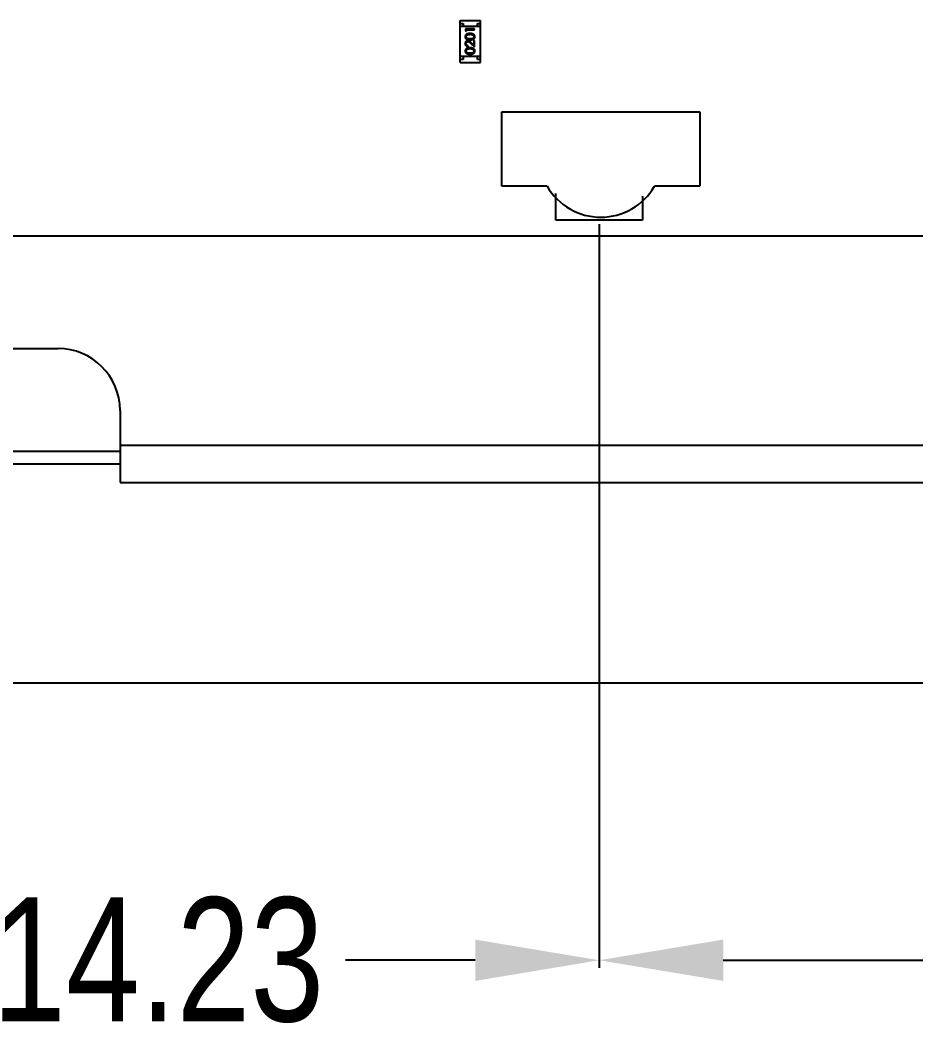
# Model space of a CAD drawing. Header units: inches. Extents: x -13 to 240, y -18 to 126.
# Drawn here: x 178.72 to 193.16, y 11.46 to 27.94 of the extents above; entities that cross this region are included whole.
import ezdxf

# ---------------------------------------------------------------- set-up
doc = ezdxf.new("R2010")
doc.units = ezdxf.units.IN
doc.header["$LTSCALE"] = 1.21
doc.header["$MEASUREMENT"] = 0
doc.header["$PDMODE"] = 3
doc.header["$PDSIZE"] = 0.3125
doc.layers.get('0').update_dxf_attribs({"linetype": 'CONTINUOUS'})
doc.layers.get('Defpoints').update_dxf_attribs({"linetype": 'CONTINUOUS'})
doc.layers.add('DIM', color=3, linetype='CONTINUOUS')
doc.styles.get("Standard").update_dxf_attribs({"font": 'txt', "width": 0.8})
doc.dimstyles.get("Standard").update_dxf_attribs({"dimtxt": 0.15625, "dimasz": 0.1875, "dimexe": 0.125, "dimexo": 0.0625, "dimgap": 0.09, "dimtad": 0, "dimtih": 1, "dimtoh": 1, "dimzin": 4, "dimdsep": 46, "dimtxsty": 'Standard', "dimblk": '_FILLED', "dimblk1": '_FILLED', "dimblk2": '_FILLED', "dimcen": 0.09, "dimazin": 1, "dimtp": 0.01, "dimtm": 0.01, "dimtfac": 1, "dimtofl": 0, "dimtmove": 0, "dimatfit": 3, "dimldrblk": '_FILLED', "dimfxl": 1, "dimtolj": 1, "dimtzin": 4, "dimarcsym": 0})

# ---------------------------------------------------------------- blocks, each defined once
blk = doc.blocks.new('_FILLED')
at = {"color": 0, "linetype": 'ByBlock'}
blk.add_solid([(0, 0), (-1, 0.1667), (-1, -0.1667)], dxfattribs=at)
blk = doc.blocks.new('*D60')
at = {"layer": 'Defpoints', "color": 0}
for p in [(188.056, 24.716), (208.056, 24.716), (188.056, 12.773)]:
    blk.add_point(p, dxfattribs=at)
at = {"layer": 'DIM', "color": 0, "lineweight": -2}
for p, q in [((188.056, 24.654), (188.056, 12.648)), ((208.056, 24.654), (208.056, 12.648)), ((190.056, 12.773), (195.166, 12.773)), ((206.056, 12.773), (200.946, 12.773))]:
    blk.add_line(p, q, dxfattribs=at)
at = {"layer": 'DIM', "color": 0, "lineweight": -2, "xscale": 2, "yscale": 2, "zscale": 2, "rotation": 180}
blk.add_blockref('_FILLED', (188.056, 12.773), dxfattribs=at)
at = {"layer": 'DIM', "color": 0, "lineweight": -2, "xscale": 2, "yscale": 2, "zscale": 2}
blk.add_blockref('_FILLED', (208.056, 12.773), dxfattribs=at)
at = {"layer": 'DIM', "color": 0, "insert": (198.056, 12.773), "char_height": 2, "attachment_point": 5}
blk.add_mtext('\\A1;20.00', dxfattribs=at)
blk = doc.blocks.new('*D61')
at = {"layer": 'Defpoints', "color": 0}
for p in [(173.826, 27.467), (188.056, 24.464), (173.826, 12.773)]:
    blk.add_point(p, dxfattribs=at)
at = {"layer": 'DIM', "color": 0, "lineweight": -2}
for p, q in [((173.826, 27.404), (173.826, 12.648)), ((188.056, 24.401), (188.056, 12.648)), ((175.826, 12.773), (177.918, 12.773)), ((186.056, 12.773), (183.964, 12.773))]:
    blk.add_line(p, q, dxfattribs=at)
at = {"layer": 'DIM', "color": 0, "lineweight": -2, "xscale": 2, "yscale": 2, "zscale": 2, "rotation": 180}
blk.add_blockref('_FILLED', (173.826, 12.773), dxfattribs=at)
at = {"layer": 'DIM', "color": 0, "lineweight": -2, "xscale": 2, "yscale": 2, "zscale": 2}
blk.add_blockref('_FILLED', (188.056, 12.773), dxfattribs=at)
at = {"layer": 'DIM', "color": 0, "insert": (180.941, 12.773), "char_height": 2, "attachment_point": 5}
blk.add_mtext('\\A1;14.23', dxfattribs=at)

msp = doc.modelspace()

# ---------------------------------------------------------------- linework, layer by layer
at = {"color": 7, "linetype": 'Continuous'}
for p, q in [((185.812, 27.261), (185.812, 27.941)), ((185.812, 27.941), (186.142, 27.941)), ((185.812, 27.891), (185.862, 27.891)), ((185.862, 27.891), (185.862, 27.841)), ((186.092, 27.841), (186.092, 27.891)), ((186.092, 27.891), (186.142, 27.891)), ((186.142, 27.261), (186.142, 27.941)), ((186.142, 27.841), (185.812, 27.841)), ((185.896, 27.803), (185.896, 27.775)), ((186.046, 27.803), (185.896, 27.803)), ((185.896, 27.775), (185.912, 27.767)), ((185.912, 27.767), (185.912, 27.79)), ((185.912, 27.79), (186.046, 27.79)), ((185.971, 27.717), (186.009, 27.711)), ((186.046, 27.79), (186.046, 27.803)), ((185.943, 27.518), (185.943, 27.532)), ((185.984, 27.571), (186.046, 27.513)), ((186.031, 27.545), (185.991, 27.582)), ((186.031, 27.615), (186.031, 27.545)), ((186.046, 27.615), (186.031, 27.615)), ((186.046, 27.513), (186.046, 27.615)), ((186.142, 27.361), (185.812, 27.361)), ((185.862, 27.361), (185.862, 27.311)), ((185.971, 27.486), (186.009, 27.48)), ((186.092, 27.311), (186.092, 27.361)), ((185.862, 27.311), (185.812, 27.311)), ((185.812, 27.261), (186.142, 27.261)), ((186.142, 27.311), (186.092, 27.311)), ((186.486, 25.266), (186.486, 26.466)), ((186.486, 26.466), (189.677, 26.466)), ((189.677, 26.466), (189.677, 25.266)), ((187.215, 25.266), (186.486, 25.266)), ((189.677, 25.266), (188.947, 25.266)), ((187.356, 24.716), (187.356, 25.148)), ((188.756, 25.106), (188.756, 24.716)), ((188.756, 24.716), (187.356, 24.716)), ((171.827, 24.466), (193.607, 24.463)), ((178.027, 22.646), (179.327, 22.646)), ((180.327, 21.646), (180.327, 20.486)), ((180.327, 20.986), (175.997, 20.986)), ((180.327, 21.086), (208.077, 21.086)), ((180.327, 20.777), (176.479, 20.777)), ((180.327, 20.486), (208.077, 20.486)), ((222.577, 17.246), (173.577, 17.246))]:
    msp.add_line(p, q, dxfattribs=at)
for centre, start, end in [((188.081, 25.766), 210, 330), ((179.327, 21.646), 0, 90)]:
    msp.add_arc(centre, 1, start, end, dxfattribs=at)
for points, knots in [([(185.971, 27.73), (185.969, 27.73), (185.965, 27.73), (185.958, 27.73), (185.952, 27.729), (185.946, 27.728), (185.941, 27.727), (185.935, 27.726), (185.931, 27.725), (185.926, 27.723), (185.922, 27.721), (185.918, 27.72), (185.915, 27.717), (185.911, 27.715), (185.908, 27.713), (185.906, 27.71), (185.903, 27.707), (185.901, 27.705), (185.899, 27.702), (185.897, 27.699), (185.896, 27.695), (185.895, 27.692), (185.894, 27.689), (185.893, 27.685), (185.893, 27.682), (185.893, 27.679), (185.893, 27.678)], [0, 0, 0, 0, 0.065278, 0.127205, 0.186168, 0.241675, 0.294115, 0.343609, 0.390387, 0.434463, 0.476646, 0.517002, 0.555936, 0.593716, 0.630057, 0.665601, 0.700745, 0.734917, 0.768681, 0.802087, 0.834849, 0.867433, 0.900138, 0.932806, 0.966212, 1, 1, 1, 1]), ([(185.908, 27.679), (185.908, 27.68), (185.908, 27.684), (185.909, 27.688), (185.912, 27.693), (185.914, 27.697), (185.916, 27.7), (185.918, 27.702), (185.92, 27.704), (185.923, 27.706), (185.926, 27.707), (185.929, 27.709), (185.932, 27.71), (185.935, 27.712), (185.939, 27.713), (185.943, 27.714), (185.947, 27.715), (185.951, 27.715), (185.956, 27.716), (185.961, 27.716), (185.966, 27.716), (185.97, 27.717), (185.971, 27.717)], [0, 0, 0, 0, 0.059689, 0.119507, 0.181075, 0.246162, 0.279894, 0.314468, 0.350403, 0.387474, 0.426147, 0.466624, 0.508745, 0.553328, 0.600058, 0.649177, 0.700552, 0.754894, 0.811825, 0.871514, 0.934319, 1, 1, 1, 1]), ([(186.05, 27.678), (186.05, 27.679), (186.05, 27.682), (186.05, 27.685), (186.049, 27.689), (186.048, 27.692), (186.047, 27.695), (186.045, 27.699), (186.044, 27.702), (186.042, 27.705), (186.039, 27.708), (186.037, 27.71), (186.034, 27.713), (186.031, 27.715), (186.028, 27.718), (186.024, 27.72), (186.02, 27.722), (186.016, 27.723), (186.012, 27.725), (186.007, 27.726), (186.002, 27.727), (185.997, 27.728), (185.991, 27.729), (185.985, 27.73), (185.978, 27.73), (185.974, 27.73), (185.971, 27.73)], [0, 0, 0, 0, 0.033824, 0.067298, 0.10028, 0.133019, 0.165736, 0.198792, 0.232372, 0.266409, 0.301016, 0.336196, 0.371972, 0.408574, 0.446394, 0.485225, 0.525372, 0.567224, 0.611081, 0.65775, 0.70702, 0.759235, 0.814484, 0.873227, 0.934937, 1, 1, 1, 1]), ([(186.009, 27.711), (186.01, 27.71), (186.012, 27.71), (186.015, 27.708), (186.018, 27.707), (186.02, 27.705), (186.023, 27.704), (186.025, 27.702), (186.027, 27.7), (186.029, 27.697), (186.031, 27.693), (186.033, 27.689), (186.035, 27.684), (186.035, 27.68), (186.035, 27.679)], [0, 0, 0, 0, 0.075949, 0.148549, 0.218996, 0.286119, 0.351826, 0.416074, 0.478265, 0.540325, 0.660405, 0.774606, 0.887187, 1, 1, 1, 1]), ([(185.893, 27.678), (185.893, 27.677), (185.893, 27.675), (185.893, 27.671), (185.894, 27.668), (185.895, 27.665), (185.896, 27.661), (185.897, 27.658), (185.899, 27.655), (185.901, 27.652), (185.903, 27.649), (185.906, 27.647), (185.908, 27.644), (185.911, 27.642), (185.914, 27.64), (185.918, 27.638), (185.922, 27.636), (185.926, 27.634), (185.93, 27.633), (185.935, 27.632), (185.94, 27.63), (185.945, 27.63), (185.951, 27.629), (185.958, 27.628), (185.964, 27.628), (185.969, 27.628), (185.971, 27.628)], [0, 0, 0, 0, 0.033742, 0.066533, 0.099153, 0.13154, 0.164087, 0.196563, 0.229707, 0.263315, 0.297504, 0.331686, 0.366482, 0.4021, 0.438958, 0.476748, 0.515985, 0.556589, 0.599519, 0.645765, 0.695487, 0.748721, 0.805687, 0.866754, 0.931405, 1, 1, 1, 1]), ([(185.937, 27.613), (185.936, 27.613), (185.933, 27.613), (185.928, 27.612), (185.924, 27.611), (185.92, 27.61), (185.916, 27.608), (185.913, 27.606), (185.909, 27.603), (185.906, 27.6), (185.903, 27.597), (185.9, 27.593), (185.898, 27.59), (185.896, 27.586), (185.894, 27.581), (185.893, 27.577), (185.893, 27.572), (185.893, 27.569), (185.893, 27.567)], [0, 0, 0, 0, 0.06271, 0.123347, 0.183401, 0.242828, 0.302097, 0.36242, 0.423725, 0.487032, 0.550491, 0.612709, 0.674265, 0.73617, 0.799211, 0.863483, 0.930525, 1, 1, 1, 1]), ([(185.893, 27.567), (185.893, 27.566), (185.893, 27.562), (185.893, 27.558), (185.894, 27.553), (185.896, 27.549), (185.898, 27.544), (185.9, 27.54), (185.903, 27.536), (185.907, 27.533), (185.91, 27.53), (185.914, 27.527), (185.918, 27.524), (185.923, 27.522), (185.927, 27.521), (185.932, 27.52), (185.937, 27.519), (185.941, 27.519), (185.943, 27.518)], [0, 0, 0, 0, 0.06445, 0.126725, 0.187421, 0.247417, 0.306749, 0.366595, 0.427749, 0.490235, 0.553031, 0.614805, 0.676505, 0.738096, 0.801021, 0.864897, 0.931209, 1, 1, 1, 1]), ([(185.971, 27.642), (185.969, 27.642), (185.965, 27.642), (185.96, 27.642), (185.954, 27.642), (185.95, 27.643), (185.945, 27.643), (185.941, 27.644), (185.937, 27.645), (185.934, 27.646), (185.931, 27.647), (185.928, 27.649), (185.925, 27.65), (185.923, 27.652), (185.92, 27.654), (185.918, 27.655), (185.916, 27.658), (185.914, 27.66), (185.912, 27.664), (185.909, 27.669), (185.908, 27.674), (185.908, 27.677), (185.908, 27.679)], [0, 0, 0, 0, 0.073302, 0.142286, 0.206253, 0.266017, 0.321612, 0.372532, 0.419497, 0.462398, 0.502825, 0.541489, 0.579034, 0.615143, 0.650298, 0.684912, 0.718701, 0.752189, 0.817245, 0.879117, 0.939613, 1, 1, 1, 1]), ([(185.908, 27.567), (185.908, 27.568), (185.908, 27.57), (185.908, 27.573), (185.909, 27.576), (185.91, 27.579), (185.911, 27.582), (185.913, 27.585), (185.915, 27.587), (185.917, 27.59), (185.919, 27.592), (185.922, 27.594), (185.924, 27.596), (185.927, 27.597), (185.929, 27.598), (185.932, 27.599), (185.935, 27.599), (185.937, 27.599), (185.938, 27.599)], [0, 0, 0, 0, 0.068027, 0.133505, 0.19695, 0.26027, 0.322741, 0.384982, 0.448465, 0.513424, 0.578224, 0.640011, 0.700094, 0.760067, 0.819012, 0.877878, 0.938035, 1, 1, 1, 1]), ([(185.943, 27.532), (185.941, 27.532), (185.939, 27.532), (185.935, 27.533), (185.931, 27.534), (185.928, 27.535), (185.925, 27.537), (185.922, 27.538), (185.919, 27.54), (185.917, 27.543), (185.915, 27.545), (185.913, 27.548), (185.911, 27.551), (185.91, 27.554), (185.909, 27.557), (185.908, 27.56), (185.908, 27.563), (185.908, 27.566), (185.908, 27.567)], [0, 0, 0, 0, 0.073648, 0.143686, 0.210962, 0.275557, 0.338064, 0.399311, 0.4594, 0.51934, 0.579024, 0.637809, 0.695959, 0.754122, 0.813113, 0.873453, 0.935561, 1, 1, 1, 1]), ([(185.991, 27.582), (185.989, 27.584), (185.986, 27.587), (185.982, 27.591), (185.978, 27.594), (185.974, 27.597), (185.97, 27.6), (185.967, 27.603), (185.964, 27.605), (185.96, 27.607), (185.955, 27.609), (185.949, 27.611), (185.943, 27.612), (185.939, 27.613), (185.937, 27.613)], [0, 0, 0, 0, 0.09953, 0.192079, 0.277712, 0.357454, 0.429648, 0.495771, 0.555538, 0.608657, 0.707578, 0.804328, 0.901298, 1, 1, 1, 1]), ([(185.938, 27.599), (185.94, 27.599), (185.943, 27.599), (185.948, 27.598), (185.953, 27.596), (185.956, 27.594), (185.96, 27.592), (185.962, 27.59), (185.965, 27.588), (185.968, 27.585), (185.972, 27.582), (185.976, 27.579), (185.98, 27.575), (185.983, 27.572), (185.984, 27.571)], [0, 0, 0, 0, 0.088014, 0.174976, 0.2638, 0.355443, 0.406413, 0.465519, 0.533076, 0.609353, 0.693899, 0.787171, 0.889197, 1, 1, 1, 1]), ([(186.035, 27.679), (186.035, 27.677), (186.035, 27.674), (186.033, 27.669), (186.031, 27.664), (186.029, 27.66), (186.027, 27.658), (186.025, 27.655), (186.022, 27.654), (186.02, 27.652), (186.018, 27.65), (186.015, 27.649), (186.012, 27.647), (186.009, 27.646), (186.005, 27.645), (186.002, 27.644), (185.998, 27.643), (185.993, 27.643), (185.988, 27.642), (185.983, 27.642), (185.977, 27.642), (185.973, 27.642), (185.971, 27.642)], [0, 0, 0, 0, 0.060034, 0.120278, 0.182348, 0.247919, 0.281641, 0.315701, 0.350322, 0.385703, 0.421819, 0.459196, 0.497866, 0.538301, 0.58121, 0.628183, 0.679403, 0.734699, 0.794074, 0.858416, 0.927049, 1, 1, 1, 1]), ([(185.971, 27.628), (185.974, 27.628), (185.978, 27.628), (185.985, 27.628), (185.992, 27.629), (185.998, 27.63), (186.003, 27.631), (186.008, 27.632), (186.013, 27.633), (186.017, 27.634), (186.021, 27.636), (186.025, 27.638), (186.028, 27.64), (186.032, 27.642), (186.035, 27.644), (186.037, 27.647), (186.04, 27.65), (186.042, 27.652), (186.044, 27.655), (186.046, 27.658), (186.047, 27.661), (186.048, 27.665), (186.049, 27.668), (186.05, 27.671), (186.05, 27.675), (186.05, 27.677), (186.05, 27.678)], [0, 0, 0, 0, 0.068113, 0.132564, 0.193427, 0.250218, 0.303569, 0.353576, 0.400235, 0.443586, 0.484619, 0.524292, 0.56238, 0.599049, 0.63494, 0.669782, 0.704009, 0.737842, 0.771098, 0.803896, 0.836415, 0.868639, 0.900715, 0.933378, 0.966213, 1, 1, 1, 1]), ([(185.971, 27.499), (185.969, 27.499), (185.965, 27.499), (185.958, 27.499), (185.952, 27.498), (185.946, 27.498), (185.941, 27.497), (185.935, 27.495), (185.931, 27.494), (185.926, 27.492), (185.922, 27.491), (185.918, 27.489), (185.915, 27.487), (185.911, 27.484), (185.908, 27.482), (185.906, 27.479), (185.903, 27.477), (185.901, 27.474), (185.899, 27.471), (185.897, 27.468), (185.896, 27.465), (185.895, 27.461), (185.894, 27.458), (185.893, 27.455), (185.893, 27.451), (185.893, 27.449), (185.893, 27.447)], [0, 0, 0, 0, 0.065278, 0.127205, 0.186168, 0.241675, 0.294115, 0.343609, 0.390387, 0.434463, 0.476646, 0.517002, 0.555936, 0.593716, 0.630057, 0.665601, 0.700745, 0.734917, 0.768681, 0.802087, 0.834849, 0.867433, 0.900138, 0.932806, 0.966212, 1, 1, 1, 1]), ([(185.893, 27.447), (185.893, 27.446), (185.893, 27.444), (185.893, 27.441), (185.894, 27.437), (185.895, 27.434), (185.896, 27.431), (185.897, 27.428), (185.899, 27.424), (185.901, 27.422), (185.903, 27.419), (185.906, 27.416), (185.908, 27.414), (185.911, 27.411), (185.914, 27.409), (185.918, 27.407), (185.922, 27.405), (185.926, 27.404), (185.93, 27.402), (185.935, 27.401), (185.94, 27.4), (185.945, 27.399), (185.951, 27.398), (185.958, 27.398), (185.964, 27.397), (185.969, 27.397), (185.971, 27.397)], [0, 0, 0, 0, 0.033742, 0.066533, 0.099153, 0.13154, 0.164087, 0.196563, 0.229707, 0.263315, 0.297504, 0.331686, 0.366482, 0.4021, 0.438958, 0.476748, 0.515985, 0.556589, 0.599519, 0.645765, 0.695487, 0.748721, 0.805687, 0.866754, 0.931405, 1, 1, 1, 1]), ([(185.908, 27.448), (185.908, 27.45), (185.908, 27.453), (185.909, 27.458), (185.912, 27.462), (185.914, 27.466), (185.916, 27.469), (185.918, 27.471), (185.92, 27.473), (185.923, 27.475), (185.926, 27.476), (185.929, 27.478), (185.932, 27.479), (185.935, 27.481), (185.939, 27.482), (185.943, 27.483), (185.947, 27.484), (185.951, 27.485), (185.956, 27.485), (185.961, 27.486), (185.966, 27.486), (185.97, 27.486), (185.971, 27.486)], [0, 0, 0, 0, 0.059689, 0.119507, 0.181075, 0.246162, 0.279894, 0.314468, 0.350403, 0.387474, 0.426147, 0.466624, 0.508745, 0.553328, 0.600058, 0.649177, 0.700552, 0.754894, 0.811825, 0.871514, 0.934319, 1, 1, 1, 1]), ([(185.971, 27.411), (185.969, 27.411), (185.965, 27.411), (185.96, 27.411), (185.954, 27.411), (185.95, 27.412), (185.945, 27.413), (185.941, 27.413), (185.937, 27.414), (185.934, 27.415), (185.931, 27.417), (185.928, 27.418), (185.925, 27.419), (185.923, 27.421), (185.92, 27.423), (185.918, 27.425), (185.916, 27.427), (185.914, 27.43), (185.912, 27.433), (185.909, 27.438), (185.908, 27.443), (185.908, 27.446), (185.908, 27.448)], [0, 0, 0, 0, 0.073302, 0.142286, 0.206253, 0.266017, 0.321612, 0.372532, 0.419497, 0.462398, 0.502825, 0.541489, 0.579034, 0.615143, 0.650298, 0.684912, 0.718701, 0.752189, 0.817245, 0.879117, 0.939613, 1, 1, 1, 1]), ([(186.05, 27.447), (186.05, 27.449), (186.05, 27.451), (186.05, 27.455), (186.049, 27.458), (186.048, 27.461), (186.047, 27.465), (186.045, 27.468), (186.044, 27.471), (186.042, 27.474), (186.039, 27.477), (186.037, 27.48), (186.034, 27.482), (186.031, 27.485), (186.028, 27.487), (186.024, 27.489), (186.02, 27.491), (186.016, 27.493), (186.012, 27.494), (186.007, 27.495), (186.002, 27.497), (185.997, 27.498), (185.991, 27.498), (185.985, 27.499), (185.978, 27.499), (185.974, 27.499), (185.971, 27.499)], [0, 0, 0, 0, 0.033824, 0.067298, 0.10028, 0.133019, 0.165736, 0.198792, 0.232372, 0.266409, 0.301016, 0.336196, 0.371972, 0.408574, 0.446394, 0.485225, 0.525372, 0.567224, 0.611081, 0.65775, 0.70702, 0.759235, 0.814484, 0.873227, 0.934937, 1, 1, 1, 1]), ([(186.035, 27.448), (186.035, 27.446), (186.035, 27.443), (186.033, 27.438), (186.031, 27.433), (186.029, 27.43), (186.027, 27.427), (186.025, 27.425), (186.022, 27.423), (186.02, 27.421), (186.018, 27.419), (186.015, 27.418), (186.012, 27.417), (186.009, 27.415), (186.005, 27.414), (186.002, 27.413), (185.998, 27.413), (185.993, 27.412), (185.988, 27.411), (185.983, 27.411), (185.977, 27.411), (185.973, 27.411), (185.971, 27.411)], [0, 0, 0, 0, 0.060034, 0.120278, 0.182348, 0.247919, 0.281641, 0.315701, 0.350322, 0.385703, 0.421819, 0.459196, 0.497866, 0.538301, 0.58121, 0.628183, 0.679403, 0.734699, 0.794074, 0.858416, 0.927049, 1, 1, 1, 1]), ([(185.971, 27.397), (185.974, 27.397), (185.978, 27.397), (185.985, 27.398), (185.992, 27.398), (185.998, 27.399), (186.003, 27.4), (186.008, 27.401), (186.013, 27.402), (186.017, 27.404), (186.021, 27.405), (186.025, 27.407), (186.028, 27.409), (186.032, 27.411), (186.035, 27.414), (186.037, 27.416), (186.04, 27.419), (186.042, 27.422), (186.044, 27.425), (186.046, 27.428), (186.047, 27.431), (186.048, 27.434), (186.049, 27.437), (186.05, 27.441), (186.05, 27.444), (186.05, 27.446), (186.05, 27.447)], [0, 0, 0, 0, 0.068113, 0.132564, 0.193427, 0.250218, 0.303569, 0.353576, 0.400235, 0.443586, 0.484619, 0.524292, 0.56238, 0.599049, 0.63494, 0.669782, 0.704009, 0.737842, 0.771098, 0.803896, 0.836415, 0.868639, 0.900715, 0.933378, 0.966213, 1, 1, 1, 1]), ([(186.009, 27.48), (186.01, 27.48), (186.012, 27.479), (186.015, 27.478), (186.018, 27.476), (186.02, 27.475), (186.023, 27.473), (186.025, 27.471), (186.027, 27.469), (186.029, 27.466), (186.031, 27.462), (186.033, 27.458), (186.035, 27.453), (186.035, 27.45), (186.035, 27.448)], [0, 0, 0, 0, 0.075949, 0.148549, 0.218996, 0.286119, 0.351826, 0.416074, 0.478265, 0.540325, 0.660405, 0.774606, 0.887187, 1, 1, 1, 1])]:
    msp.add_open_spline(points, degree=3, knots=knots, dxfattribs=at)

# ---------------------------------------------------------------- dimensions: what is measured, and where the dimension line sits
at = {"layer": 'DIM'}
for base, p1, p2, picture, middle in [((173.826, 12.773), (188.056, 24.464), (173.826, 27.467), '*D61', (180.941, 12.773)), ((188.056, 12.773), (208.056, 24.716), (188.056, 24.716), '*D60', (198.056, 12.773))]:
    dim = msp.add_linear_dim(base=base, p1=p1, p2=p2, dimstyle='Standard', override={"dimtxt": 2, "dimasz": 2, "dimtih": 0, "dimtoh": 0, "dimzin": 0, "dimcen": 0.198, "dimadec": 0, "dimazin": 0, "dimtp": 0, "dimtm": 0, "dimtdec": 4, "dimtzin": 0}, dxfattribs=at)
    dim.commit()
    dim.dimension.update_dxf_attribs({"geometry": picture, "text_midpoint": middle})

doc.saveas('drawing.dxf')
